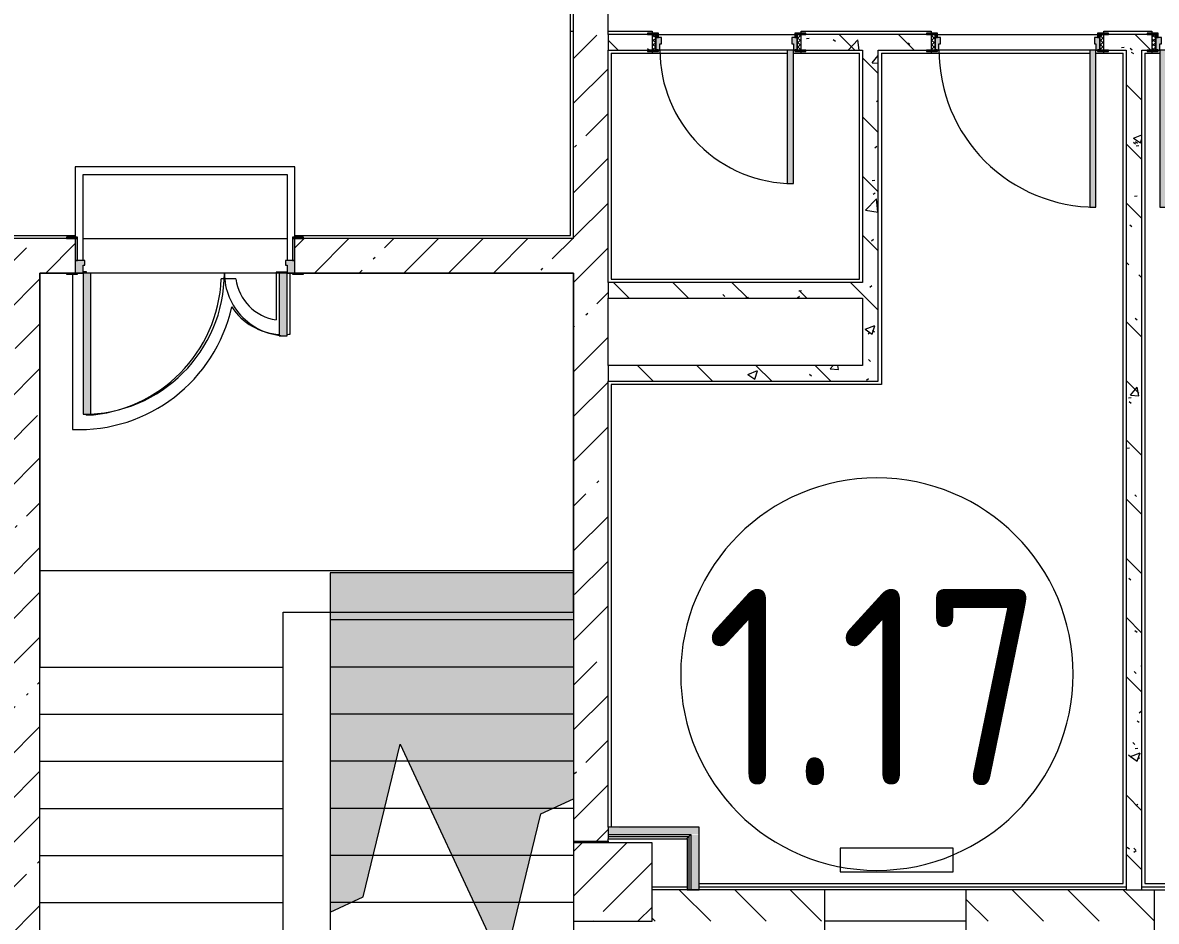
# Model space of a CAD drawing. Header units: millimetres. Extents: x 54725 to 263872, y -8553 to 29614.
# Drawn here: x 208832 to 216054, y 3550 to 9275 of the extents above; entities that cross this region are included whole.
import ezdxf

# ---------------------------------------------------------------- set-up
doc = ezdxf.new("R2010")
doc.units = ezdxf.units.MM
for name, color, linetype, lineweight in [('A-AREA-IDEN', 7, 'Continuous', 9), ('A-WALL', 7, 'Continuous', 9), ('A-WALL-4', 7, 'Continuous', 5), ('I-WALL-3', 7, 'Continuous', 5), ('S-COLS', 7, 'Continuous', 5), ('S-STRS-4', 7, 'Continuous', 5), ('S-STRS-MBND-1', 7, 'Continuous', 5), ('Знаки', 7, 'Continuous', 5)]:
    doc.layers.add(name, color=color, linetype=linetype, lineweight=lineweight)
for name, color, linetype, lineweight, true_color in [('A-DOOR-3', 7, 'Continuous', 5, 0xaaaaaa), ('A-DOOR-4', 7, 'Continuous', 5, 0xe2e2e2), ('A-DOOR-FRAM-2', 7, 'Continuous', 5, 0xe2e2e2), ('A-DOOR-FRAM-3', 7, 'Continuous', 5, 0xaaaaaa), ('A-FLOR-1', 7, 'Continuous', 5, 0xaaaaaa), ('I-WALL-2', 7, 'Continuous', 9, 0xe7e7e7), ('I-WALL-5', 7, 'Continuous', 5, 0x787878), ('Знаки-4', 7, 'Continuous', 5, 0xc0c0c0)]:
    doc.layers.add(name, color=color, linetype=linetype, lineweight=lineweight, true_color=true_color)
doc.layers.add('S-STRS-3', color=7, linetype='Continuous', lineweight=15, true_color=0xd7cdc4, transparency=1)
doc.styles.add('GOST Common_3', font='GOST_Common.ttf', dxfattribs={"width": 0.9, "height": 1250})
pattern_1 = [(45, (136861.56, 0), (-285.1231, 285.1231), []), (45, (137146.7, 0), (-285.1231, 285.1231), [504.031, -100.806, 16.764, -84.042])]
pattern_2 = [(135, (136861.56, 0), (-377.1708, -377.1708), [533.4, -88.9, 17.78, -88.9]), (135, (136861.56, 376.94), (-377.1708, -377.1708), []), (50, (136861.56, 0), (637.6445, -55.7866), [66.675, -733.425]), (355, (136861.56, 0), (-123.3494, 668.699), [53.34, -586.74]), (100.451, (136914.7, -4.65), (514.299, 612.908), [56.665, -623.315]), (46.184, (136861.6, 177.8), (948.7764, -147.15), [100.012, -1100.137]), (96.636, (136940.6, 165.5), (830.909, 865.997), [84.998, -934.973]), (351.184, (136861.6, 177.8), (830.918, 865.988), [80.01, -880.11]), (21, (136950.46, 133.35), (530.6506, -357.9283), [66.675, -733.425]), (326, (136950.46, 133.35), (216.308, 644.6585), [53.34, -586.74]), (71.451, (136994.7, 103.5), (746.9596, 286.7243), [56.665, -623.315]), (37.5, (136861.56, 0), (10.81053, 295.9426), [16.764, -562.864, 16.764, -578.866, -588.962]), (37.5, (136861.56, 0), (10.81053, 295.9426), [-1175.258, 16.764, -572.198]), (7.5, (136861.56, 0), (233.8692, 350.6318), [16.764, -322.834, 16.764, -549.529, -224.472]), (7.5, (136861.56, 0), (233.8692, 350.6318), [-905.891, 16.764, -207.708]), (327.5, (136663.31, 0), (474.5678, -20.0513), [16.764, -205.486, 16.764, -676.656, -920.115]), (327.5, (136663.31, 0), (474.5678, -20.0513), [-915.67, 16.764, -903.351]), (317.5, (136574.4, 0), (518.4522, 88.9934), [16.764, -272.161, 16.764, -443.738, -653.415]), (317.5, (136574.4, 0), (518.4522, 88.9934), [-749.427, 16.764, -636.651])]
pattern_3 = [(135, (1751.41, 114.685), (-14.14214, -14.14214), []), (225, (1751.41, 114.685), (14.14214, -14.14214), [])]
pattern_4 = [(45, (-371.384, 114.685), (-14.1421, 14.1421), []), (135, (-371.384, 114.685), (-14.1421, -14.1421), [])]
pattern_5 = [(45, (136861.56, 0), (-530.33, 530.33), []), (135, (136861.56, 0), (-530.33, -530.33), [])]

# ---------------------------------------------------------------- blocks, each defined once
blk = doc.blocks.new('BSC_Колонна _Прямоугольная - 500х500-V120-Общий план 1 этажа с размещением фрагментов 1_10-1_12')
at = {"layer": 'S-COLS'}
h = blk.add_hatch(dxfattribs=at)
h.set_pattern_fill('FP_77', color=256, style=0, pattern_type=2)
h.set_pattern_definition([(45, (-75730, -3800), (-285.1231, 285.1231), []), (45, (-75444.88, -3800), (-285.1231, 285.1231), [504.031, -100.806, 16.764, -84.042])])
h.paths.add_polyline_path([(120, -250), (250, -250), (250, 250), (-250, 250), (-250, -250), (-30, -250)])
for p, q in [((250, 250), (-250, 250)), ((-250, 250), (-250, -250)), ((250, -250), (250, 250)), ((-250, -250), (250, -250))]:
    blk.add_line(p, q, dxfattribs=at)
blk = doc.blocks.new('110_Дверь_СКБ_1Ст_Внутренняя1 - Д-7_п__950x2100h_Туалет-V170-Общий план 1 этажа с размещением фрагментов 1_10-1_12')
at = {"layer": 'A-DOOR-3'}
h = blk.add_hatch(dxfattribs=at)
h.set_pattern_fill('FP_12', color=256, style=0, pattern_type=2)
h.set_pattern_definition([(135, (1826.41, 114.685), (-14.14214, -14.14214), []), (225, (1826.41, 114.685), (14.14214, -14.14214), [])])
h.paths.add_polyline_path([(462.5, 50), (467.5, -50), (487.5, -50), (487.5, 50), (467.5, 50)])
at = {"layer": 'A-DOOR-4'}
h = blk.add_hatch(color=256, dxfattribs=at)
h.paths.add_polyline_path([(437.5, 50), (437.5, 10), (427.5, 10), (427.5, -30), (462.5, -30), (462.5, 50), (447.5, 50)])
h.paths.add_polyline_path([(-422.5, 50), (-437.5, 50), (-437.5, -30), (-402.5, -30), (-402.5, 10), (-412.5, 10), (-412.5, 50)])
at = {"layer": 'A-DOOR-FRAM-2'}
for points in [[(-412.5, 900), (-412.5, 50), (-372.5, 50), (-372.5, 900)], [(-442.5, 58), (-492.5, 58), (-492.5, 50), (-422.5, 50), (-422.5, 58), (-437.5, 58)], [(467.5, 58), (447.5, 58), (447.5, 50), (517.5, 50), (517.5, 58), (487.5, 58)], [(-458.4, -50), (-492.5, -50), (-492.5, -58), (-422.5, -58), (-422.5, -50), (-437.5, -50)], [(-437.5, -30), (-437.5, -50), (-422.5, -50), (-422.5, -30)], [(447.5, -30), (447.5, -50), (462.5, -50), (462.5, -30)], [(462.5, -50), (447.5, -50), (447.5, -58), (517.5, -58), (517.5, -50), (467.5, -50)]]:
    blk.add_hatch(color=256, dxfattribs=at).paths.add_polyline_path(points)
at = {"layer": 'A-DOOR-FRAM-3'}
h = blk.add_hatch(dxfattribs=at)
h.set_pattern_fill('FP_13', color=256, style=0, pattern_type=2)
h.set_pattern_definition([(45, (-296.384, 114.685), (-14.1421, 14.1421), []), (135, (-296.384, 114.685), (-14.1421, -14.1421), [])])
h.paths.add_polyline_path([(-437.5, 50), (-462.5, 50), (-458.4, -50), (-437.5, -50)])
at = {"layer": 'A-DOOR-3'}
for p, q in [((-412.5, 900), (-412.5, 50)), ((-372.5, 900), (-412.5, 900)), ((-372.5, 50), (-372.5, 900)), ((-412.5, 50), (-372.5, 50))]:
    blk.add_line(p, q, dxfattribs=at)
blk.add_arc((-412.5, 50), 850, 360, 90, dxfattribs=at)
at = {"layer": 'A-DOOR-FRAM-3'}
for p, q in [((-422.5, 58), (-492.5, 58)), ((-492.5, 58), (-492.5, 50)), ((-492.5, 50), (-422.5, 50)), ((-437.5, 50), (-462.5, 50)), ((-462.5, 50), (-462.5, -50)), ((-412.5, 50), (-437.5, 50)), ((-437.5, 50), (-437.5, -30)), ((-437.5, -50), (-437.5, 50)), ((-422.5, 50), (-437.5, 50)), ((-437.5, 50), (-437.5, 49)), ((-437.5, 49), (-422.5, 49)), ((-422.5, 50), (-422.5, 58)), ((-422.5, 49), (-422.5, 50)), ((-412.5, 10), (-412.5, 50)), ((-402.5, 10), (-412.5, 10)), ((-402.5, -30), (-402.5, 10)), ((437.5, 10), (427.5, 10)), ((427.5, 10), (427.5, -30)), ((437.5, 50), (437.5, 10)), ((462.5, 50), (437.5, 50)), ((517.5, 58), (447.5, 58)), ((447.5, 58), (447.5, 50)), ((462.5, 50), (447.5, 50)), ((447.5, 50), (447.5, 49)), ((447.5, 50), (517.5, 50)), ((447.5, 49), (462.5, 49)), ((462.5, -30), (462.5, 50)), ((487.5, 50), (462.5, 50)), ((462.5, 50), (462.5, -50)), ((462.5, 49), (462.5, 50)), ((487.5, -50), (487.5, 50)), ((517.5, 50), (517.5, 58)), ((-422.5, -50), (-492.5, -50)), ((-492.5, -50), (-492.5, -58)), ((-492.5, -58), (-422.5, -58)), ((-462.5, -50), (-437.5, -50)), ((-437.5, -30), (-402.5, -30)), ((-422.5, -30), (-437.5, -30)), ((-437.5, -30), (-437.5, -50)), ((-437.5, -50), (-422.5, -50)), ((-422.5, -50), (-422.5, -30)), ((-422.5, -58), (-422.5, -50)), ((427.5, -30), (462.5, -30)), ((462.5, -30), (447.5, -30)), ((447.5, -30), (447.5, -50)), ((447.5, -50), (462.5, -50)), ((517.5, -50), (447.5, -50)), ((447.5, -50), (447.5, -58)), ((447.5, -58), (517.5, -58)), ((462.5, -50), (462.5, -30)), ((462.5, -50), (487.5, -50)), ((517.5, -58), (517.5, -50))]:
    blk.add_line(p, q, dxfattribs=at)
blk = doc.blocks.new('110_Дверь_СКБ_1Ст_Внутренняя1 - Д-4 _п_ 1100x2100h_су мгн 2-33304581-Общий план 1 этажа с размещением фрагментов 1_10-1_12')
at = {"layer": 'A-DOOR-3'}
h = blk.add_hatch(dxfattribs=at)
h.set_pattern_fill('FP_8', color=256, style=0, pattern_type=2)
h.set_pattern_definition(pattern_3)
h.paths.add_polyline_path([(562.5, 50), (537.5, 50), (537.5, -50), (562.5, -50)])
at = {"layer": 'A-DOOR-4'}
h = blk.add_hatch(color=256, dxfattribs=at)
h.paths.add_polyline_path([(537.5, 50), (512.5, 50), (512.5, 10), (502.5, 10), (502.5, -30), (537.5, -30), (537.5, 28.8)])
h.paths.add_polyline_path([(-487.5, 50), (-512.5, 50), (-512.5, -30), (-477.5, -30), (-477.5, 10), (-487.5, 10)])
at = {"layer": 'A-DOOR-FRAM-2'}
for points in [[(-487.5, 1050), (-487.5, 50), (-447.5, 50), (-447.5, 1050)], [(-512.5, 58), (-567.5, 58), (-567.5, 50), (-497.5, 50), (-497.5, 58)], [(530.1, 58), (522.5, 58), (522.5, 50), (592.5, 50), (592.5, 58), (537.5, 58)], [(-519.8, -50), (-567.5, -50), (-567.5, -58), (-497.5, -58), (-497.5, -50), (-512.5, -50)], [(-502, -30), (-512.5, -30), (-512.5, -50), (-497.5, -50), (-497.5, -30)], [(537.5, -30), (522.5, -30), (522.5, -50), (537.5, -50)], [(522.5, -50), (522.5, -58), (592.5, -58), (592.5, -50), (537.5, -50)]]:
    blk.add_hatch(color=256, dxfattribs=at).paths.add_polyline_path(points)
at = {"layer": 'A-DOOR-FRAM-3'}
h = blk.add_hatch(dxfattribs=at)
h.set_pattern_fill('FP_9', color=256, style=0, pattern_type=2)
h.set_pattern_definition(pattern_4)
h.paths.add_polyline_path([(-512.5, 50), (-537.5, 50), (-537.5, -50), (-512.5, -50), (-512.5, -41.8)])
at = {"layer": 'A-DOOR-3'}
for p, q in [((-487.5, 1050), (-487.5, 50)), ((-447.5, 1050), (-487.5, 1050)), ((-447.5, 50), (-447.5, 1050)), ((-487.5, 50), (-447.5, 50))]:
    blk.add_line(p, q, dxfattribs=at)
blk.add_arc((-487.5, 50), 1000, 360, 90, dxfattribs=at)
at = {"layer": 'A-DOOR-FRAM-3'}
for p, q in [((-497.5, 58), (-567.5, 58)), ((-567.5, 58), (-567.5, 50)), ((-567.5, 50), (-497.5, 50)), ((-512.5, 50), (-537.5, 50)), ((-537.5, 50), (-537.5, -50)), ((-487.5, 50), (-512.5, 50)), ((-512.5, 50), (-512.5, -30)), ((-512.5, -50), (-512.5, 50)), ((-497.5, 50), (-512.5, 50)), ((-512.5, 50), (-512.5, 49)), ((-512.5, 49), (-497.5, 49)), ((-497.5, 50), (-497.5, 58)), ((-497.5, 49), (-497.5, 50)), ((-487.5, 10), (-487.5, 50)), ((-477.5, 10), (-487.5, 10)), ((-477.5, -30), (-477.5, 10)), ((512.5, 10), (502.5, 10)), ((502.5, 10), (502.5, -30)), ((512.5, 50), (512.5, 10)), ((537.5, 50), (512.5, 50)), ((592.5, 58), (522.5, 58)), ((522.5, 58), (522.5, 50)), ((537.5, 50), (522.5, 50)), ((522.5, 50), (522.5, 49)), ((522.5, 50), (592.5, 50)), ((522.5, 49), (537.5, 49)), ((537.5, -30), (537.5, 50)), ((562.5, 50), (537.5, 50)), ((537.5, 50), (537.5, -50)), ((537.5, 49), (537.5, 50)), ((562.5, -50), (562.5, 50)), ((592.5, 50), (592.5, 58)), ((-497.5, -50), (-567.5, -50)), ((-567.5, -50), (-567.5, -58)), ((-567.5, -58), (-497.5, -58)), ((-537.5, -50), (-512.5, -50)), ((-512.5, -30), (-477.5, -30)), ((-497.5, -30), (-512.5, -30)), ((-512.5, -30), (-512.5, -50)), ((-512.5, -50), (-497.5, -50)), ((-497.5, -50), (-497.5, -30)), ((-497.5, -58), (-497.5, -50)), ((502.5, -30), (537.5, -30)), ((537.5, -30), (522.5, -30)), ((522.5, -30), (522.5, -50)), ((522.5, -50), (537.5, -50)), ((592.5, -50), (522.5, -50)), ((522.5, -50), (522.5, -58)), ((522.5, -58), (592.5, -58)), ((537.5, -50), (537.5, -30)), ((537.5, -50), (562.5, -50)), ((592.5, -58), (592.5, -50))]:
    blk.add_line(p, q, dxfattribs=at)
blk = doc.blocks.new('110_Дверь_СКБ_1Ст_Внутренняя1 - Д-4 _л_ 1100x2100h_су мгн-33293497-Общий план 1 этажа с размещением фрагментов 1_10-1_12')
at = {"layer": 'A-DOOR-3'}
h = blk.add_hatch(dxfattribs=at)
h.set_pattern_fill('FP_8', color=256, style=0, pattern_type=2)
h.set_pattern_definition(pattern_3)
h.paths.add_polyline_path([(537.5, 50), (537.5, -50), (562.5, -50), (562.5, 50)])
at = {"layer": 'A-DOOR-4'}
h = blk.add_hatch(color=256, dxfattribs=at)
h.paths.add_polyline_path([(537.5, 50), (512.5, 50), (512.5, 10), (502.5, 10), (502.5, -30), (537.5, -30)])
h.paths.add_polyline_path([(-512.5, 50), (-507.1, -30), (-477.5, -30), (-477.5, 10), (-487.5, 10), (-487.5, 50), (-497.5, 50)])
at = {"layer": 'A-DOOR-FRAM-2'}
for points in [[(472.5, 1050), (472.5, 50), (512.5, 50), (512.5, 1050)], [(-506.7, 58), (-567.5, 58), (-567.5, 50), (-497.5, 50), (-497.5, 58)], [(537.5, 58), (522.5, 58), (522.5, 50), (592.5, 50), (592.5, 58), (542.5, 58)], [(-522.3, -50), (-567.5, -50), (-567.5, -58), (-497.5, -58), (-497.5, -50), (-512.5, -50)], [(-497.5, -30), (-512.5, -30), (-512.5, -50), (-497.5, -50)], [(537.5, -30), (522.5, -30), (522.5, -50), (537.5, -50)], [(522.5, -50), (522.5, -58), (592.5, -58), (592.5, -50), (537.5, -50)]]:
    blk.add_hatch(color=256, dxfattribs=at).paths.add_polyline_path(points)
at = {"layer": 'A-DOOR-FRAM-3'}
h = blk.add_hatch(dxfattribs=at)
h.set_pattern_fill('FP_9', color=256, style=0, pattern_type=2)
h.set_pattern_definition(pattern_4)
h.paths.add_polyline_path([(-537.5, 50), (-537.5, -50), (-512.5, -50), (-512.5, 50)])
at = {"layer": 'A-DOOR-3'}
for p, q in [((512.5, 1050), (472.5, 1050)), ((472.5, 1050), (472.5, 50)), ((512.5, 50), (512.5, 1050)), ((472.5, 50), (512.5, 50))]:
    blk.add_line(p, q, dxfattribs=at)
blk.add_arc((512.5, 50), 1000, 90, 180, dxfattribs=at)
at = {"layer": 'A-DOOR-FRAM-3'}
for p, q in [((-497.5, 58), (-567.5, 58)), ((-567.5, 58), (-567.5, 50)), ((-567.5, 50), (-497.5, 50)), ((-512.5, 50), (-537.5, 50)), ((-537.5, 50), (-537.5, -50)), ((-487.5, 50), (-512.5, 50)), ((-512.5, 50), (-512.5, -30)), ((-512.5, -50), (-512.5, 50)), ((-497.5, 50), (-512.5, 50)), ((-512.5, 50), (-512.5, 49)), ((-512.5, 49), (-497.5, 49)), ((-497.5, 50), (-497.5, 58)), ((-497.5, 49), (-497.5, 50)), ((-487.5, 10), (-487.5, 50)), ((-477.5, 10), (-487.5, 10)), ((-477.5, -30), (-477.5, 10)), ((512.5, 10), (502.5, 10)), ((502.5, 10), (502.5, -30)), ((512.5, 50), (512.5, 10)), ((537.5, 50), (512.5, 50)), ((592.5, 58), (522.5, 58)), ((522.5, 58), (522.5, 50)), ((537.5, 50), (522.5, 50)), ((522.5, 50), (522.5, 49)), ((522.5, 50), (592.5, 50)), ((522.5, 49), (537.5, 49)), ((537.5, -30), (537.5, 50)), ((562.5, 50), (537.5, 50)), ((537.5, 50), (537.5, -50)), ((537.5, 49), (537.5, 50)), ((562.5, -50), (562.5, 50)), ((592.5, 50), (592.5, 58)), ((-497.5, -50), (-567.5, -50)), ((-567.5, -50), (-567.5, -58)), ((-567.5, -58), (-497.5, -58)), ((-537.5, -50), (-512.5, -50)), ((-512.5, -30), (-477.5, -30)), ((-497.5, -30), (-512.5, -30)), ((-512.5, -30), (-512.5, -50)), ((-512.5, -50), (-497.5, -50)), ((-497.5, -50), (-497.5, -30)), ((-497.5, -58), (-497.5, -50)), ((502.5, -30), (537.5, -30)), ((537.5, -30), (522.5, -30)), ((522.5, -30), (522.5, -50)), ((522.5, -50), (537.5, -50)), ((592.5, -50), (522.5, -50)), ((522.5, -50), (522.5, -58)), ((522.5, -58), (592.5, -58)), ((537.5, -50), (537.5, -30)), ((537.5, -50), (562.5, -50)), ((592.5, -58), (592.5, -50))]:
    blk.add_line(p, q, dxfattribs=at)
blk = doc.blocks.new('110_Дверь_СКБ_2Ст - Д-1_л_Лестничная клетка EIS60 2-32142534-Общий план 1 этажа с размещением фрагментов 1_10-1_12')
at = {"layer": 'A-DOOR-4'}
for points in [[(612.5, 1010), (612.5, 110), (662.5, 110), (662.5, 1010), (639.9, 1010)], [(-637.5, 510), (-637.5, 110), (-587.5, 110), (-587.5, 510)], [(697.5, 30), (699.6, -110), (712.5, -110), (712.4, 30)]]:
    blk.add_hatch(color=256, dxfattribs=at).paths.add_polyline_path(points)
h = blk.add_hatch(color=256, dxfattribs=at)
h.paths.add_polyline_path([(712.5, 110), (662.5, 110), (662.5, 60), (652.5, 60), (652.5, 30), (712.5, 32.6), (712.5, 101.8)])
h.paths.add_polyline_path([(-687.4, 110), (-687.5, 110), (-687.2, 30), (-627.5, 35.6), (-627.5, 60), (-637.5, 60), (-637.5, 110), (-657.7, 110)])
at = {"layer": 'A-DOOR-FRAM-2'}
for points in [[(-695.5, 118), (-742.5, 118), (-742.5, 110), (-672.5, 110), (-672.5, 118), (-687.5, 118)], [(729.9, 118), (697.5, 118), (697.5, 110), (767.5, 110), (767.5, 118)], [(-672.5, 30), (-687.5, 30), (-687.4, -110), (-672.5, -110), (-672.5, -21.5)], [(-742.3, -110), (-742.5, -110.2), (-742.5, -118), (-672.5, -118), (-674.5, -110), (-687.5, -110)], [(767.5, -110), (697.5, -110), (698.9, -118), (767.5, -118)]]:
    blk.add_hatch(color=256, dxfattribs=at).paths.add_polyline_path(points)
at = {"layer": 'A-DOOR-3'}
for p, q in [((662.5, 1010), (612.5, 1010)), ((612.5, 1010), (612.5, 110)), ((662.5, 110), (662.5, 1010)), ((-637.5, 510), (-637.5, 110)), ((-587.5, 510), (-637.5, 510)), ((-587.5, 110), (-587.5, 510)), ((-637.5, 110), (-587.5, 110)), ((612.5, 110), (662.5, 110))]:
    blk.add_line(p, q, dxfattribs=at)
for centre, radius, start, end in [((662.5, 110), 900, 90, 180), ((-637.5, 110), 400, 360, 90)]:
    blk.add_arc(centre, radius, start, end, dxfattribs=at)
at = {"layer": 'A-DOOR-FRAM-3'}
for p, q in [((-672.5, 118), (-742.5, 118)), ((-742.5, 118), (-742.5, 110)), ((-742.5, 110), (-672.5, 110)), ((-637.5, 110), (-687.5, 110)), ((-687.5, 110), (-687.5, 30)), ((-672.5, 110), (-672.5, 118)), ((-637.5, 60), (-637.5, 110)), ((662.5, 110), (662.5, 60)), ((712.5, 110), (662.5, 110)), ((767.5, 118), (697.5, 118)), ((697.5, 118), (697.5, 110)), ((697.5, 110), (767.5, 110)), ((712.5, 30), (712.5, 110)), ((767.5, 110), (767.5, 118)), ((-687.5, 30), (-627.5, 30)), ((-672.5, 30), (-687.5, 30)), ((-687.5, 30), (-687.5, -110)), ((-672.5, -110), (-672.5, 30)), ((-627.5, 60), (-637.5, 60)), ((-627.5, 30), (-627.5, 60)), ((662.5, 60), (652.5, 60)), ((652.5, 60), (652.5, 30)), ((652.5, 30), (712.5, 30)), ((712.5, 30), (697.5, 30)), ((697.5, 30), (697.5, -110)), ((712.5, -110), (712.5, 30)), ((-672.5, -110), (-742.5, -110)), ((-742.5, -110), (-742.5, -118)), ((-742.5, -118), (-672.5, -118)), ((-687.5, -110), (-672.5, -110)), ((-672.5, -118), (-672.5, -110)), ((697.5, -110), (712.5, -110)), ((767.5, -110), (697.5, -110)), ((697.5, -110), (697.5, -118)), ((697.5, -118), (767.5, -118)), ((767.5, -118), (767.5, -110))]:
    blk.add_line(p, q, dxfattribs=at)
blk = doc.blocks.new('Экран радиатора - Зашивка радиатора_ с перфорацией М5-33244793-Общий план 1 этажа с размещением фрагментов 1_10-1_12')
at = {"layer": 'Знаки-4'}
h = blk.add_hatch(dxfattribs=at)
h.set_pattern_fill('FP_211', color=256, style=0, pattern_type=2)
h.set_pattern_definition([(225, (78928.7, 3836), (1767.77, -1767.77), []), (315, (78928.7, 3836), (1767.77, 1767.77), [])])
h.paths.add_polyline_path([(1030, -29.9), (1030, -179.9), (1750, -179.9), (1750, -29.9), (1487.8, -29.9)])
at = {"layer": 'Знаки'}
for p, q in [((1750, -29.9), (1030, -29.9)), ((1030, -29.9), (1030, -179.9)), ((1750, -179.9), (1750, -29.9)), ((1030, -179.9), (1750, -179.9))]:
    blk.add_line(p, q, dxfattribs=at)
blk = doc.blocks.new('Марка_Помещения - Номер-25198446-Общий план 1 этажа с размещением фрагментов 1_10-1_12')
at = {"layer": 'A-AREA-IDEN'}
for start, end in [(360, 180), (180, 360)]:
    blk.add_arc((0, 0), 2.5, start, end, dxfattribs=at)

msp = doc.modelspace()

# ---------------------------------------------------------------- hatches: boundary and pattern name
at = {"layer": 'A-WALL-4'}
h = msp.add_hatch(dxfattribs=at)
h.set_pattern_fill('FP_62', color=256, style=0, pattern_type=2)
h.set_pattern_definition([(135, (136861.56, 0), (-176.7767, -176.7767), [])])
h.paths.add_polyline_path([(213008.4, 3550), (213941.6, 3550), (213941.6, 3750), (212841.6, 3750), (212841.6, 3550)])
h.paths.add_polyline_path([(217211.6, 3550), (217211.6, 3750), (216942, 3750), (216942, 3550)])
h.paths.add_polyline_path([(217728, 3550), (218861.6, 3550), (218861.6, 3750), (217711.6, 3750), (217711.6, 3550)])
h.paths.add_polyline_path([(220961.6, 3550), (221061.6, 3550), (221061.6, 3750), (220961.6, 3750), (220961.6, 3554.3)])
h.paths.add_polyline_path([(215862, 3550), (216042, 3550), (216042, 3750), (214841.6, 3750), (214841.6, 3550), (215630.4, 3550)])
at = {"layer": 'I-WALL-2'}
for points in [[(212561.6, 4100), (213140.9, 4105.2), (213135.9, 4150), (212561.6, 4145), (212561.6, 4105.2)], [(213140.9, 3750), (213135.9, 4100), (213090.9, 4100), (213090.9, 3750)]]:
    msp.add_hatch(color=256, dxfattribs=at).paths.add_polyline_path(points)
at = {"layer": 'I-WALL-3'}
h = msp.add_hatch(dxfattribs=at)
h.set_pattern_fill('FP_61', color=256, style=0, pattern_type=2)
h.set_pattern_definition(pattern_1)
h.paths.add_polyline_path([(212561.6, 7900), (212561.6, 9330), (212341.6, 9330), (212341.6, 7900)])
h.paths.add_polyline_path([(212541.6, 10830), (212561.6, 10830), (212561.6, 10900), (212541.6, 10900), (212541.6, 10858.2)])
h = msp.add_hatch(dxfattribs=at)
h.set_pattern_fill('FP_61', color=256, style=0, pattern_type=2)
h.set_pattern_definition(pattern_1)
h.paths.add_polyline_path([(208813.2, -100), (208941.6, -100), (208941.6, 7900), (208721.6, 7900), (208721.6, -100)])
h = msp.add_hatch(dxfattribs=at)
h.set_pattern_fill('FP_61', color=256, style=0, pattern_type=2)
h.set_pattern_definition(pattern_1)
h.paths.add_polyline_path([(208941.6, 7680), (209166.6, 7680), (209166.6, 7900), (208941.6, 7900), (208941.6, 7723.2)])
h.paths.add_polyline_path([(212341.6, 7680), (212561.6, 7680), (212561.6, 7900), (210566.6, 7900), (210566.6, 7680), (212321.6, 7680)])
h = msp.add_hatch(dxfattribs=at)
h.set_pattern_fill('FP_61', color=256, style=0, pattern_type=2)
h.set_pattern_definition(pattern_1)
h.paths.add_polyline_path([(212484, 4060), (212561.6, 4060), (212561.6, 7680), (212341.6, 7680), (212341.6, 4060)])
h = msp.add_hatch(dxfattribs=at)
h.set_pattern_fill('FP_190', color=256, style=0, pattern_type=2)
h.set_pattern_definition(pattern_5)
h.paths.add_polyline_path([(213078.4, 4087.5), (213090.9, 4087.5), (213087.1, 4100), (212561.6, 4100), (212561.6, 4087.5), (213008.4, 4087.5)])
h = msp.add_hatch(dxfattribs=at)
h.set_pattern_fill('FP_190', color=256, style=0, pattern_type=2)
h.set_pattern_definition(pattern_5)
h.paths.add_polyline_path([(213065.9, 4075), (213078.4, 4075), (213078.4, 4087.5), (212561.6, 4087.5), (212561.6, 4075), (213008.4, 4075)])
at = {"layer": 'I-WALL-5'}
h = msp.add_hatch(dxfattribs=at)
h.set_pattern_fill('FP_115', color=256, style=0, pattern_type=2)
h.set_pattern_definition(pattern_2)
h.paths.add_polyline_path([(215719.6, 9100), (216026.6, 9100), (216026.6, 9200), (215719.6, 9200)])
h.paths.add_polyline_path([(212581.6, 9100), (212841.6, 9100), (212841.6, 9200), (212561.6, 9200), (212561.6, 9100)])
h.paths.add_polyline_path([(213821.6, 9100), (214619.6, 9100), (214619.6, 9200), (213791.6, 9200), (213791.6, 9100)])
h.paths.add_polyline_path([(218691.6, 9100), (218691.6, 9200), (217126.6, 9200), (217126.6, 9100), (218645.9, 9100)])
h = msp.add_hatch(dxfattribs=at)
h.set_pattern_fill('FP_115', color=256, style=0, pattern_type=2)
h.set_pattern_definition(pattern_2)
h.paths.add_polyline_path([(214282.5, 7090.6), (214282.5, 9100), (214182.5, 9100), (214182.5, 7090.6)])
h = msp.add_hatch(dxfattribs=at)
h.set_pattern_fill('FP_115', color=256, style=0, pattern_type=2)
h.set_pattern_definition(pattern_2)
h.paths.add_polyline_path([(215862, 3750), (215962, 3750), (215962, 9100), (215862, 9100), (215862, 3762.9)])
h = msp.add_hatch(dxfattribs=at)
h.set_pattern_fill('FP_115', color=256, style=0, pattern_type=2)
h.set_pattern_definition(pattern_2)
h.paths.add_polyline_path([(212858, 7520.6), (214182.5, 7520.6), (214182.5, 7620.6), (212561.6, 7620.6), (212561.6, 7520.6), (212581.6, 7520.6)])
h = msp.add_hatch(dxfattribs=at)
h.set_pattern_fill('FP_115', color=256, style=0, pattern_type=2)
h.set_pattern_definition(pattern_2)
h.paths.add_polyline_path([(214282.5, 6990.6), (214282.5, 7090.6), (212561.6, 7090.6), (212561.6, 6990.6), (214182.5, 6990.6)])
at = {"layer": 'S-STRS-3'}
for points in [[(211435.2, 5469.7), (212341.6, 5469.7), (212341.6, 5769.7), (210791.6, 5769.7), (210796.7, 5469.7)], [(212341.6, 5169.7), (212341.6, 5469.7), (210791.6, 5469.7), (210791.6, 5169.7), (211435.2, 5169.7)], [(211435.2, 4869.7), (212341.6, 4869.7), (212341.6, 5169.7), (210791.6, 5169.7), (210791.6, 4869.7), (211286.8, 4869.7)], [(210791.6, 4569.7), (211210.1, 4569.7), (211236.4, 4677.8), (211286.8, 4569.7), (212341.6, 4569.7), (212341.6, 4869.7), (210791.6, 4869.7), (210791.6, 4677.8)]]:
    msp.add_hatch(color=256, dxfattribs=at).paths.add_polyline_path(points)
h = msp.add_hatch(color=256, dxfattribs=at)
h.paths.add_polyline_path([(211064.3, 4269.7), (211137.2, 4269.7), (211210.1, 4569.7), (210791.6, 4569.7), (210791.6, 4269.7)])
h.paths.add_polyline_path([(212133, 4269.7), (212209.9, 4269.7), (212341.6, 4331.1), (212341.6, 4569.7), (211286.8, 4569.7), (211426.7, 4269.7), (211435.2, 4269.7)])
h = msp.add_hatch(color=256, dxfattribs=at)
h.paths.add_polyline_path([(212068.8, 3969.7), (212133, 4233.8), (212209.9, 4269.7), (211426.7, 4269.7), (211566.6, 3969.7), (211706.5, 3969.7)])
h.paths.add_polyline_path([(211000.1, 3969.7), (211064.3, 3969.7), (211135.9, 4269.7), (210791.6, 4269.7), (210791.6, 3969.7), (210923.2, 3969.7)])
h = msp.add_hatch(color=256, dxfattribs=at)
h.paths.add_polyline_path([(210791.6, 3669.7), (210923.2, 3669.7), (211000.1, 3705.6), (211064.3, 3969.7), (210791.6, 3969.7), (210791.6, 3705.6)])
h.paths.add_polyline_path([(211846.3, 3669.7), (211995.9, 3669.7), (212068.8, 3969.7), (211566.6, 3969.7), (211706.5, 3669.7)])
h = msp.add_hatch(color=256, dxfattribs=at)
h.paths.add_polyline_path([(211846.3, 3369.7), (211923, 3369.7), (211995.9, 3669.7), (211706.5, 3669.7), (211784.6, 3502.2)])
h.paths.add_polyline_path([(210791.6, 3608.3), (210923.2, 3669.7), (210791.6, 3669.7)])

# ---------------------------------------------------------------- linework, layer by layer
at = {"layer": 'A-FLOR-1'}
for p, q in [((212321.6, 7920), (212321.6, 10880)), ((212321.6, 9220), (212341.6, 9220)), ((212561.6, 9220), (212841.6, 9220)), ((212841.6, 9220), (212841.6, 9208)), ((213791.6, 9208), (213791.6, 9220)), ((213791.6, 9220), (214619.6, 9220)), ((214619.6, 9220), (214619.6, 9208)), ((215719.6, 9208), (215719.6, 9220)), ((215719.6, 9220), (216026.6, 9220)), ((216026.6, 9220), (216026.6, 9208)), ((212581.6, 9080), (212581.6, 7640.6)), ((212581.6, 9080), (213701.6, 9080)), ((212841.6, 9092), (212841.6, 9080)), ((213741.6, 9080), (214162.5, 9080)), ((213791.6, 9080), (213791.6, 9092)), ((214162.5, 7640.6), (214162.5, 9080)), ((214302.5, 9080), (214302.5, 6970.6)), ((214302.5, 9080), (215629.6, 9080)), ((214619.6, 9092), (214619.6, 9080)), ((215669.6, 9080), (215842, 9080)), ((215719.6, 9080), (215719.6, 9092)), ((215842, 3790), (215842, 9080)), ((215982, 9080), (215982, 3790)), ((215982, 9080), (216076.6, 9080)), ((216026.6, 9092), (216026.6, 9080)), ((209166.5, 8357.4), (209166.5, 7908)), ((210566.5, 8357.4), (209166.5, 8357.4)), ((209216.5, 7760), (209216.5, 8307.4)), ((209216.5, 8307.4), (210516.5, 8307.4)), ((210516.5, 8307.4), (210516.5, 7760)), ((210566.5, 7908), (210566.5, 8357.4)), ((208507.5, 7920), (209166.5, 7920)), ((210566.6, 7908), (210566.6, 7920)), ((210566.6, 7920), (212321.6, 7920)), ((209149.2, 7672), (209149.2, 6682.9)), ((209239.2, 7688.2), (209216.6, 7688.2)), ((209239.2, 7680), (209239.2, 7688.2)), ((210516.6, 7685.2), (210446.8, 7685.2)), ((210446.8, 7685.2), (210446.8, 7381.5)), ((210536.8, 7290.8), (210536.8, 7680)), ((210190.4, 7642.2), (210096.9, 7642.2)), ((212581.6, 7640.6), (214162.5, 7640.6)), ((214302.5, 6970.6), (212581.6, 6970.6)), ((212581.6, 6970.6), (212581.6, 4150)), ((209239.2, 6773.6), (209239.2, 6780)), ((212341.6, 5783.8), (208941.6, 5783.8)), ((212341.6, 4060), (212341.6, 4050)), ((212561.6, 4060), (212561.6, 4050)), ((213140.9, 3790), (215842, 3790)), ((215982, 3790), (217191.6, 3790))]:
    msp.add_line(p, q, dxfattribs=at)
for centre, radius, start, end in [((209187.8, 7682.2), 910, 273.23752, 357.48069), ((210491.8, 7682.2), 304, 187.56084, 261.48743), ((209187.8, 7682.2), 1000, 267.78741, 347.3989), ((210491.8, 7682.2), 394, 213.62195, 266.31806), ((210491.8, 7682.2), 394, 273.6096, 276.55825)]:
    msp.add_arc(centre, radius, start, end, dxfattribs=at)
at = {"layer": 'A-WALL'}
for p, q in [((212561.6, 9200), (212561.6, 9100)), ((212561.6, 7620.6), (212561.6, 7520.6)), ((212561.6, 7090.6), (212561.6, 6990.6)), ((212561.6, 4150), (212561.6, 4075)), ((213090.9, 4100), (212561.6, 4100)), ((213078.4, 4087.5), (212561.6, 4087.5)), ((213078.4, 3750), (213078.4, 4087.5)), ((213090.9, 3750), (213090.9, 4100)), ((215862, 3750), (215962, 3750))]:
    msp.add_line(p, q, dxfattribs=at)
at = {"layer": 'A-WALL-4'}
for p, q in [((215862, 3750), (212841.6, 3750)), ((213941.6, 3300), (213941.6, 3750)), ((214841.6, 3750), (214841.6, 3300)), ((215962, 3750), (217211.6, 3750)), ((216042, 3300), (216042, 3750))]:
    msp.add_line(p, q, dxfattribs=at)
at = {"layer": 'I-WALL-3'}
for p, q in [((212341.6, 7900), (212341.6, 10900)), ((212561.6, 9200), (212561.6, 9376.2)), ((212811.6, 9200), (212561.6, 9200)), ((212881.6, 9200), (213751.6, 9200)), ((214589.6, 9200), (213821.6, 9200)), ((214659.6, 9200), (215679.6, 9200)), ((215996.6, 9200), (215749.6, 9200)), ((212561.6, 7900), (212561.6, 9100)), ((212561.6, 9100), (212811.6, 9100)), ((213701.6, 9100), (212891.6, 9100)), ((213821.6, 9100), (214182.5, 9100)), ((214182.5, 9100), (214182.5, 7620.6)), ((214282.5, 9100), (214589.6, 9100)), ((214282.5, 6990.6), (214282.5, 9100)), ((215629.6, 9100), (214669.6, 9100)), ((215749.6, 9100), (215862, 9100)), ((215862, 9100), (215862, 3750)), ((215962, 9100), (215996.6, 9100)), ((215962, 3750), (215962, 9100)), ((209111.6, 7900), (208551.6, 7900)), ((209216.5, 7900), (210516.5, 7900)), ((212341.6, 7900), (210621.6, 7900)), ((212561.6, 7620.6), (212561.6, 7900)), ((208941.6, 120), (208941.6, 7680)), ((208941.6, 7680), (209111.6, 7680)), ((210446.8, 7680), (209266.6, 7680)), ((210621.6, 7680), (212341.6, 7680)), ((212341.6, 7680), (212341.6, 4060)), ((214182.5, 7620.6), (212561.6, 7620.6)), ((212561.6, 7090.6), (212561.6, 7520.6)), ((212561.6, 7520.6), (214182.5, 7520.6)), ((214182.5, 7520.6), (214182.5, 7090.6)), ((214182.5, 7090.6), (212561.6, 7090.6)), ((212561.6, 4150), (212561.6, 6990.6)), ((212561.6, 6990.6), (214282.5, 6990.6)), ((213140.9, 4150), (212561.6, 4150)), ((213140.9, 3750), (213140.9, 4150)), ((212341.6, 4060), (212561.6, 4060)), ((212561.6, 4060), (212561.6, 4075)), ((212561.6, 4075), (213065.9, 4075)), ((213065.9, 4075), (213065.9, 3750)), ((212841.6, 3770), (213065.9, 3770)), ((213140.9, 3770), (215862, 3770)), ((215962, 3770), (217211.6, 3770)), ((213065.9, 3750), (213140.9, 3750)), ((214841.6, 3550), (213941.6, 3550))]:
    msp.add_line(p, q, dxfattribs=at)
at = {"layer": 'S-STRS-4'}
for p, q in [((212341.6, 5769.7), (210791.6, 5769.7)), ((210791.6, 5769.7), (210791.6, 5469.7)), ((212341.6, 5769.7), (210791.6, 5769.7)), ((210791.6, 5469.7), (210791.6, 5169.7)), ((212341.6, 5469.7), (210791.6, 5469.7)), ((212341.6, 5469.7), (210791.6, 5469.7)), ((210791.6, 5169.7), (210791.6, 4869.7)), ((212341.6, 5169.7), (210791.6, 5169.7)), ((212341.6, 5169.7), (210791.6, 5169.7)), ((210791.6, 4869.7), (210791.6, 4569.7)), ((212341.6, 4869.7), (210791.6, 4869.7)), ((212341.6, 4869.7), (210791.6, 4869.7)), ((210791.6, 4569.7), (210791.6, 4269.7)), ((211210.1, 4569.7), (210791.6, 4569.7)), ((211210.1, 4569.7), (210791.6, 4569.7)), ((212341.6, 4569.7), (211286.8, 4569.7)), ((212341.6, 4569.7), (211286.8, 4569.7)), ((210791.6, 4269.7), (210791.6, 3969.7)), ((211137.2, 4269.7), (210791.6, 4269.7)), ((211137.2, 4269.7), (210791.6, 4269.7)), ((212209.9, 4269.7), (211426.7, 4269.7)), ((212209.9, 4269.7), (211426.7, 4269.7)), ((210791.6, 3969.7), (210791.6, 3669.7)), ((211064.3, 3969.7), (210791.6, 3969.7)), ((211064.3, 3969.7), (210791.6, 3969.7)), ((212068.8, 3969.7), (211566.6, 3969.7)), ((212068.8, 3969.7), (211566.6, 3969.7)), ((210791.6, 3669.7), (210791.6, 3608.3)), ((210923.2, 3669.7), (210791.6, 3669.7)), ((210923.2, 3669.7), (210791.6, 3669.7)), ((211995.9, 3669.7), (211706.5, 3669.7)), ((211995.9, 3669.7), (211706.5, 3669.7))]:
    msp.add_line(p, q, dxfattribs=at)
at = {"layer": 'S-STRS-MBND-1'}
for p, q in [((208941.6, 7680), (208941.6, 5169.7)), ((212341.6, 7680), (208941.6, 7680)), ((212341.6, 5520), (212341.6, 7680)), ((210491.6, 5520), (212341.6, 5520)), ((210491.6, 5169.7), (210491.6, 5520)), ((208941.6, 5169.7), (210491.6, 5169.7)), ((208941.6, 1569.7), (208941.6, 5169.7)), ((208941.6, 5169.7), (210491.6, 5169.7)), ((210491.6, 1569.7), (210491.6, 5169.7)), ((208941.6, 4869.7), (210491.6, 4869.7)), ((208941.6, 4869.7), (210491.6, 4869.7)), ((211000.1, 3705.6), (211236.4, 4677.8)), ((211236.4, 4677.8), (211896.7, 3261.7)), ((208941.6, 4569.7), (210491.6, 4569.7)), ((208941.6, 4569.7), (210491.6, 4569.7)), ((211286.8, 4569.7), (211210.1, 4569.7)), ((211286.8, 4569.7), (211210.1, 4569.7)), ((208941.6, 4269.7), (210491.6, 4269.7)), ((208941.6, 4269.7), (210491.6, 4269.7)), ((211426.7, 4269.7), (211137.2, 4269.7)), ((211426.7, 4269.7), (211137.2, 4269.7)), ((212133, 4233.8), (212341.6, 4331.1)), ((212341.6, 4269.7), (212209.9, 4269.7)), ((212341.6, 4269.7), (212209.9, 4269.7)), ((211896.7, 3261.7), (212133, 4233.8)), ((212341.6, 4060), (212341.6, 4050)), ((208941.6, 3969.7), (210491.6, 3969.7)), ((208941.6, 3969.7), (210491.6, 3969.7)), ((211566.6, 3969.7), (211064.3, 3969.7)), ((211566.6, 3969.7), (211064.3, 3969.7)), ((212341.6, 3969.7), (212068.8, 3969.7)), ((212341.6, 3969.7), (212068.8, 3969.7)), ((210791.6, 3608.3), (211000.1, 3705.6)), ((208941.6, 3669.7), (210491.6, 3669.7)), ((208941.6, 3669.7), (210491.6, 3669.7)), ((211706.5, 3669.7), (210923.2, 3669.7)), ((211706.5, 3669.7), (210923.2, 3669.7)), ((212341.6, 3669.7), (211995.9, 3669.7)), ((212341.6, 3669.7), (211995.9, 3669.7)), ((210791.6, 3608.3), (210791.6, 1569.7)), ((212341.6, 3550), (212341.6, 1569.7))]:
    msp.add_line(p, q, dxfattribs=at)

# ---------------------------------------------------------------- block references
at = {"layer": 'A-AREA-IDEN', "xscale": 499.9999999999995, "yscale": 499.9999999999995, "zscale": 499.9999999999995}
msp.add_blockref('Марка_Помещения - Номер-25198446-Общий план 1 этажа с размещением фрагментов 1_10-1_12', (214274, 5124.8), dxfattribs=at)
at = {"layer": 'A-DOOR-3', "rotation": 180}
for name, p in [('110_Дверь_СКБ_1Ст_Внутренняя1 - Д-7_п__950x2100h_Туалет-V170-Общий план 1 этажа с размещением фрагментов 1_10-1_12', (213329.1, 9150)), ('110_Дверь_СКБ_1Ст_Внутренняя1 - Д-4 _п_ 1100x2100h_су мгн 2-33304581-Общий план 1 этажа с размещением фрагментов 1_10-1_12', (215182.1, 9150)), ('110_Дверь_СКБ_1Ст_Внутренняя1 - Д-4 _л_ 1100x2100h_су мгн-33293497-Общий план 1 этажа с размещением фрагментов 1_10-1_12', (216589.1, 9150)), ('110_Дверь_СКБ_2Ст - Д-1_л_Лестничная клетка EIS60 2-32142534-Общий план 1 этажа с размещением фрагментов 1_10-1_12', (209879.1, 7790))]:
    msp.add_blockref(name, p, dxfattribs=at)
at = {"layer": 'S-COLS'}
msp.add_blockref('BSC_Колонна _Прямоугольная - 500х500-V120-Общий план 1 этажа с размещением фрагментов 1_10-1_12', (212591.6, 3800), dxfattribs=at)
at = {"layer": 'Знаки', "rotation": 180}
msp.add_blockref('Экран радиатора - Зашивка радиатора_ с перфорацией М5-33244793-Общий план 1 этажа с размещением фрагментов 1_10-1_12', (215790.3, 3836), dxfattribs=at)

# ---------------------------------------------------------------- texts
at = {"layer": 'A-AREA-IDEN', "insert": (213183.9, 5667.6), "char_height": 1250, "width": 2741.771, "attachment_point": 1, "style": 'GOST Common_3'}
msp.add_mtext('1.17', dxfattribs=at)

doc.saveas('drawing.dxf')
